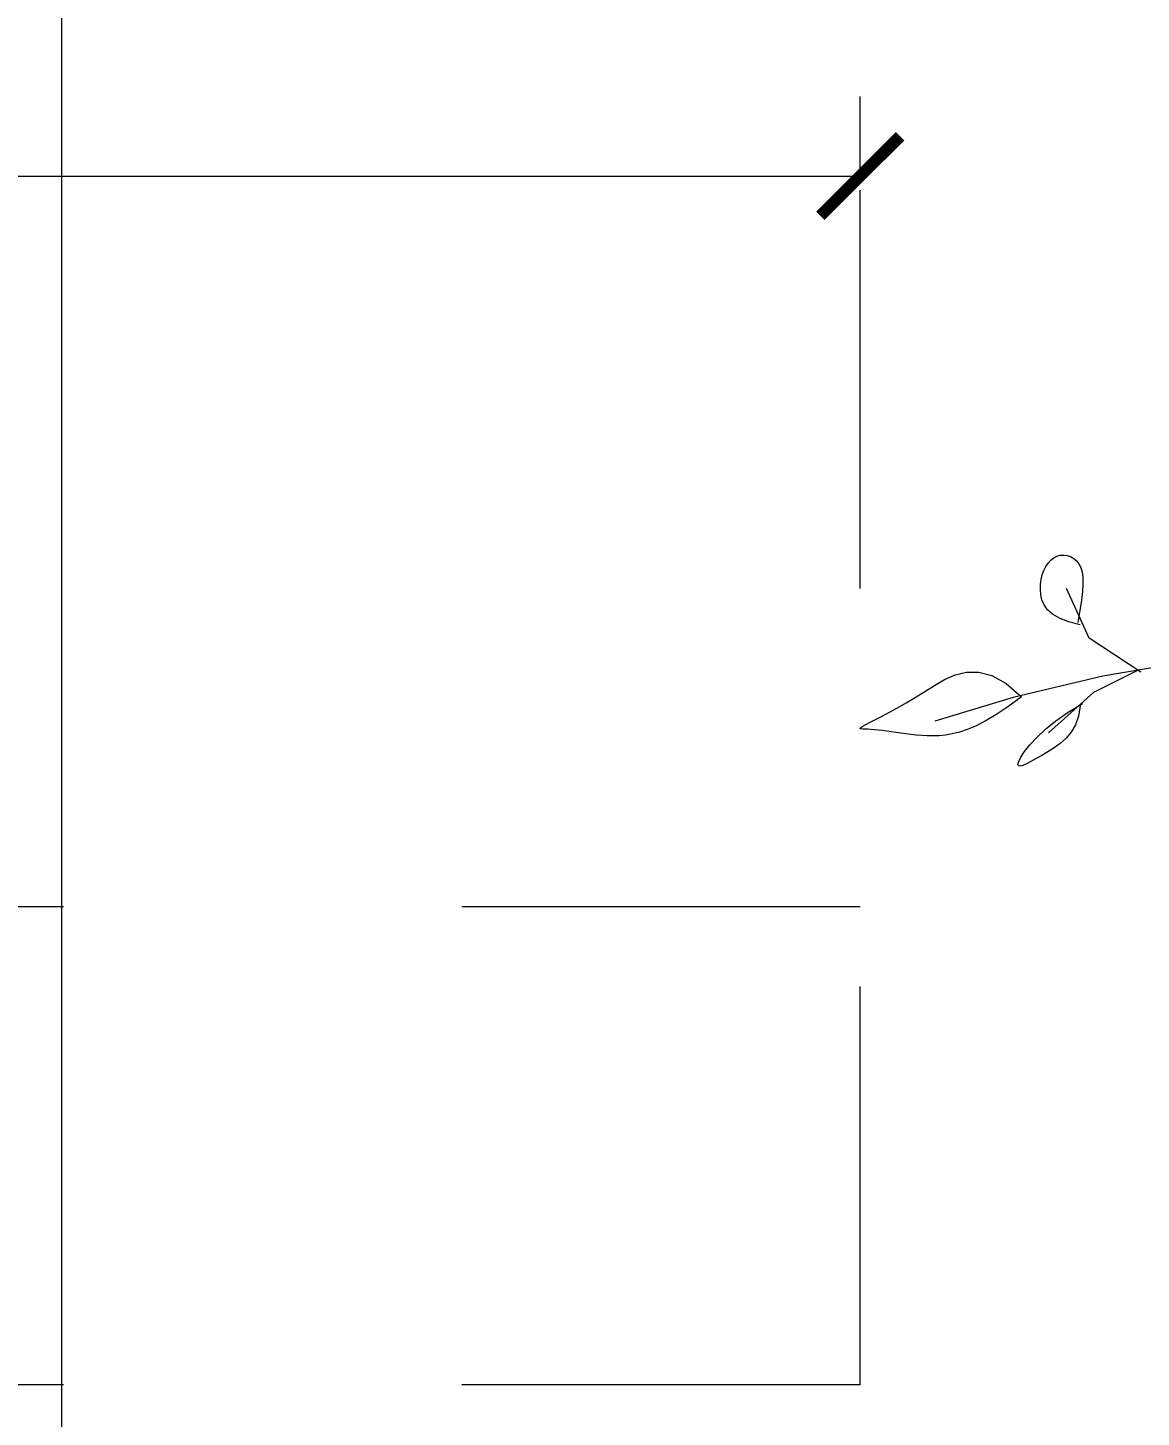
# Model space of a CAD drawing. Header units: centimetres. Extents: x -26724 to 60145, y -23645 to 6771.
# Drawn here: x -10898 to -10828.1, y 998.9 to 1086.1 of the extents above; entities that cross this region are included whole.
import ezdxf

# ---------------------------------------------------------------- set-up
doc = ezdxf.new("R2010")
doc.units = ezdxf.units.CM
for name, pattern in [('AUSGEZOGEN', [0]), ('DALEKOVOD_VN', [5, 2.5, -2.5]), ('PUNKT2_S9', [0.35, 0.15, -0.1, 0, -0.1])]:
    doc.linetypes.add(name, pattern=pattern)
doc.layers.add('3.IZGLED 2', color=7, linetype='Continuous', lineweight=9, true_color=0x4a4a4a)
doc.layers.add('4.KOTE', color=88, linetype='Continuous', lineweight=15)
doc.layers.add('Moebel', color=252, linetype='PUNKT2_S9', lineweight=13)
doc.styles.get("Standard").update_dxf_attribs({"font": 'calibri.ttf'})
doc.dimstyles.new('ja 1 50', dxfattribs={"dimtxt": 10, "dimasz": 5, "dimexe": 5, "dimexo": 5, "dimgap": 1, "dimtad": 1, "dimdec": 0, "dimtxsty": 'Standard', "dimblk": 'ARCHTICK', "dimcen": 2.5, "dimclrd": 256, "dimclrt": 7, "dimadec": 0, "dimazin": 0, "dimtfac": 1, "dimtdec": 0, "dimtix": 1, "dimtmove": 1, "dimatfit": 3, "dimldrblk": 'ARCHTICK', "dimfxl": 10, "dimfxlon": 1, "dimlwd": 0, "dimlwe": 9, "dimarcsym": 0})

# ---------------------------------------------------------------- blocks, each defined once
blk = doc.blocks.new('ggggt')
at = {"layer": 'Moebel', "color": 91, "linetype": 'AUSGEZOGEN', "lineweight": 18, "transparency": 33554687}
for p, q in [((1517.256, 2002.085, 13.5), (1517.377, 2002.334, 13.5)), ((1517.377, 2002.334, 13.5), (1517.522, 2002.553, 13.5)), ((1517.522, 2002.553, 13.5), (1517.687, 2002.737, 13.5)), ((1517.687, 2002.737, 13.5), (1517.873, 2002.882, 13.5)), ((1517.873, 2002.882, 13.5), (1518.075, 2002.984, 13.5)), ((1518.075, 2002.984, 13.5), (1518.289, 2003.041, 13.5)), ((1518.289, 2003.041, 13.5), (1518.507, 2003.056, 13.5)), ((1518.507, 2003.056, 13.5), (1518.724, 2003.029, 13.5)), ((1518.724, 2003.029, 13.5), (1518.934, 2002.959, 13.5)), ((1518.934, 2002.959, 13.5), (1519.129, 2002.848, 13.5)), ((1519.129, 2002.848, 13.5), (1519.305, 2002.696, 13.5)), ((1519.305, 2002.696, 13.5), (1519.453, 2002.503, 13.5)), ((1519.453, 2002.503, 13.5), (1519.569, 2002.27, 13.5)), ((1517.048, 2001.209, 13.5), (1517.09, 2001.518, 13.5)), ((1517.09, 2001.518, 13.5), (1517.159, 2001.812, 13.5)), ((1517.159, 2001.812, 13.5), (1517.256, 2002.085, 13.5)), ((1519.569, 2002.27, 13.5), (1519.651, 2001.988, 13.5)), ((1519.651, 2001.988, 13.5), (1519.699, 2001.65, 13.5)), ((1519.699, 2001.65, 13.5), (1519.71, 2001.247, 13.5)), ((1517.037, 2000.89, 13.5), (1517.048, 2001.209, 13.5)), ((1517.061, 2000.566, 13.5), (1517.037, 2000.89, 13.5)), ((1520.094, 1997.834, 13.5), (1518.676, 2000.948, 13.5)), ((1519.686, 2000.772, 13.5), (1519.624, 2000.215, 13.5)), ((1519.71, 2001.247, 13.5), (1519.686, 2000.772, 13.5)), ((1517.133, 2000.242, 13.5), (1517.061, 2000.566, 13.5)), ((1517.271, 1999.926, 13.5), (1517.133, 2000.242, 13.5)), ((1517.491, 1999.624, 13.5), (1517.271, 1999.926, 13.5)), ((1519.624, 2000.215, 13.5), (1519.524, 1999.569, 13.5)), ((1517.81, 1999.342, 13.5), (1517.491, 1999.624, 13.5)), ((1518.244, 1999.087, 13.5), (1517.81, 1999.342, 13.5)), ((1518.811, 1998.865, 13.5), (1518.244, 1999.087, 13.5)), ((1519.527, 1998.683, 13.5), (1518.811, 1998.865, 13.5)), ((1519.524, 1999.569, 13.5), (1519.385, 1998.825, 13.5)), ((1523.349, 1995.709, 13.5), (1520.094, 1997.834, 13.5)), ((1527.256, 1996.516, 13.5), (1520.966, 1995.456, 13.5)), ((1511.032, 1995.243, 13.5), (1511.702, 1995.54, 13.5)), ((1511.702, 1995.54, 13.5), (1512.413, 1995.714, 13.5)), ((1512.413, 1995.714, 13.5), (1513.175, 1995.714, 13.5)), ((1513.175, 1995.714, 13.5), (1513.996, 1995.489, 13.5)), ((1513.996, 1995.489, 13.5), (1514.885, 1994.988, 13.5)), ((1520.966, 1995.456, 13.5), (1515.34, 1994.111, 13.5)), ((1523.208, 1995.851, 13.5), (1520.379, 1994.438, 13.5)), ((1509.184, 1994.114, 13.5), (1509.78, 1994.483, 13.5)), ((1509.78, 1994.483, 13.5), (1510.395, 1994.873, 13.5)), ((1510.395, 1994.873, 13.5), (1511.032, 1995.243, 13.5)), ((1514.885, 1994.988, 13.5), (1515.852, 1994.159, 13.5)), ((1508.066, 1993.468, 13.5), (1508.609, 1993.775, 13.5)), ((1508.609, 1993.775, 13.5), (1509.184, 1994.114, 13.5)), ((1515.34, 1994.111, 13.5), (1510.424, 1992.623, 13.5)), ((1515.852, 1994.159, 13.5), (1515.002, 1993.534, 13.5)), ((1515.852, 1994.159, 13.5), (1515.852, 1994.159, 13.5)), ((1520.379, 1994.438, 13.5), (1517.552, 1991.894, 13.5)), ((1518.78, 1993.194, 13.5), (1519.673, 1993.732, 13.5)), ((1506.36, 1992.564, 13.5), (1506.7, 1992.74, 13.5)), ((1506.7, 1992.74, 13.5), (1507.103, 1992.949, 13.5)), ((1507.103, 1992.949, 13.5), (1507.561, 1993.192, 13.5)), ((1507.561, 1993.192, 13.5), (1508.066, 1993.468, 13.5)), ((1514.247, 1993.029, 13.5), (1513.576, 1992.629, 13.5)), ((1515.002, 1993.534, 13.5), (1514.247, 1993.029, 13.5)), ((1518.01, 1992.652, 13.5), (1518.78, 1993.194, 13.5)), ((1519.428, 1992.952, 13.5), (1519.236, 1992.408, 13.5)), ((1519.531, 1993.59, 13.5), (1519.428, 1992.952, 13.5)), ((1505.73, 1992.187, 13.5), (1505.782, 1992.239, 13.5)), ((1505.736, 1992.155, 13.5), (1505.73, 1992.187, 13.5)), ((1505.794, 1992.137, 13.5), (1505.736, 1992.155, 13.5)), ((1505.782, 1992.239, 13.5), (1505.901, 1992.316, 13.5)), ((1505.897, 1992.128, 13.5), (1505.794, 1992.137, 13.5)), ((1506.038, 1992.123, 13.5), (1505.897, 1992.128, 13.5)), ((1505.901, 1992.316, 13.5), (1506.092, 1992.423, 13.5)), ((1506.21, 1992.116, 13.5), (1506.038, 1992.123, 13.5)), ((1506.092, 1992.423, 13.5), (1506.36, 1992.564, 13.5)), ((1506.408, 1992.104, 13.5), (1506.21, 1992.116, 13.5)), ((1506.627, 1992.086, 13.5), (1506.408, 1992.104, 13.5)), ((1506.867, 1992.062, 13.5), (1506.627, 1992.086, 13.5)), ((1507.124, 1992.033, 13.5), (1506.867, 1992.062, 13.5)), ((1507.397, 1992, 13.5), (1507.124, 1992.033, 13.5)), ((1507.683, 1991.962, 13.5), (1507.397, 1992, 13.5)), ((1507.98, 1991.922, 13.5), (1507.683, 1991.962, 13.5)), ((1508.285, 1991.879, 13.5), (1507.98, 1991.922, 13.5)), ((1508.599, 1991.834, 13.5), (1508.285, 1991.879, 13.5)), ((1511.955, 1991.934, 13.5), (1511.509, 1991.827, 13.5)), ((1512.441, 1992.095, 13.5), (1511.955, 1991.934, 13.5)), ((1512.977, 1992.323, 13.5), (1512.441, 1992.095, 13.5)), ((1513.576, 1992.629, 13.5), (1512.977, 1992.323, 13.5)), ((1516.814, 1991.608, 13.5), (1517.356, 1992.118, 13.5)), ((1517.356, 1992.118, 13.5), (1518.01, 1992.652, 13.5)), ((1518.971, 1991.947, 13.5), (1518.649, 1991.557, 13.5)), ((1519.236, 1992.408, 13.5), (1518.971, 1991.947, 13.5)), ((1508.92, 1991.79, 13.5), (1508.599, 1991.834, 13.5)), ((1509.25, 1991.751, 13.5), (1508.92, 1991.79, 13.5)), ((1509.591, 1991.721, 13.5), (1509.25, 1991.751, 13.5)), ((1509.945, 1991.703, 13.5), (1509.591, 1991.721, 13.5)), ((1510.312, 1991.701, 13.5), (1509.945, 1991.703, 13.5)), ((1510.693, 1991.718, 13.5), (1510.312, 1991.701, 13.5)), ((1511.091, 1991.758, 13.5), (1510.693, 1991.718, 13.5)), ((1511.509, 1991.827, 13.5), (1511.091, 1991.758, 13.5)), ((1516.049, 1990.716, 13.5), (1516.38, 1991.135, 13.5)), ((1516.38, 1991.135, 13.5), (1516.814, 1991.608, 13.5)), ((1518.287, 1991.227, 13.5), (1517.902, 1990.946, 13.5)), ((1518.649, 1991.557, 13.5), (1518.287, 1991.227, 13.5)), ((1515.679, 1990.092, 13.5), (1515.817, 1990.363, 13.5)), ((1515.817, 1990.363, 13.5), (1516.049, 1990.716, 13.5)), ((1516.772, 1990.276, 13.5), (1516.45, 1990.096, 13.5)), ((1517.129, 1990.48, 13.5), (1516.772, 1990.276, 13.5)), ((1517.511, 1990.7, 13.5), (1517.129, 1990.48, 13.5)), ((1517.902, 1990.946, 13.5), (1517.511, 1990.7, 13.5)), ((1515.63, 1989.913, 13.5), (1515.679, 1990.092, 13.5)), ((1515.662, 1989.82, 13.5), (1515.63, 1989.913, 13.5)), ((1515.768, 1989.802, 13.5), (1515.662, 1989.82, 13.5)), ((1515.94, 1989.849, 13.5), (1515.768, 1989.802, 13.5)), ((1516.17, 1989.95, 13.5), (1515.94, 1989.849, 13.5)), ((1516.45, 1990.096, 13.5), (1516.17, 1989.95, 13.5))]:
    blk.add_line(p, q, dxfattribs=at)
blk = doc.blocks.new('_ArchTick')
at = {"color": 0, "linetype": 'ByBlock', "const_width": 0.15}
blk.add_lwpolyline([(-0.5, -0.5), (0.5, 0.5)], dxfattribs=at)
blk = doc.blocks.new('*D1843')
at = {"layer": '4.KOTE', "color": 0, "lineweight": 9, "transparency": 16777216}
for p, q in [((-10926.134, 2333.962), (-10926.134, 2348.962)), ((-10816.134, 2334.48), (-10816.134, 2348.962))]:
    blk.add_line(p, q, dxfattribs=at)
at = {"layer": '4.KOTE', "lineweight": 0, "transparency": 16777216}
blk.add_line((-10926.134, 2343.962), (-10816.134, 2343.962), dxfattribs=at)
at = {"layer": 'Defpoints', "color": 0, "transparency": 16777216}
for p in [(-10816.134, 2343.962), (-10816.134, 2298.939, 13.5), (-10926.134, 0, 13.5)]:
    blk.add_point(p, dxfattribs=at)
at = {"layer": '4.KOTE', "lineweight": 0, "transparency": 16777216, "xscale": 5, "yscale": 5, "zscale": 5, "rotation": 180}
blk.add_blockref('_ArchTick', (-10926.134, 2343.962), dxfattribs=at)
at = {"layer": '4.KOTE', "lineweight": 0, "transparency": 16777216, "xscale": 5, "yscale": 5, "zscale": 5}
blk.add_blockref('_ArchTick', (-10816.134, 2343.962), dxfattribs=at)
at = {"layer": '4.KOTE', "color": 7, "transparency": 16777216, "insert": (-10871.134, 2350.085), "char_height": 10, "attachment_point": 5}
blk.add_mtext('110', dxfattribs=at)
blk = doc.blocks.new('*D1934')
at = {"layer": '4.KOTE', "color": 0, "lineweight": 9, "transparency": 16777216}
for p, q in [((-10995.722, 1754.668), (-10995.722, 1769.668)), ((-10845.731, 1754.759), (-10845.731, 1769.668))]:
    blk.add_line(p, q, dxfattribs=at)
at = {"layer": '4.KOTE', "lineweight": 0, "transparency": 16777216}
blk.add_line((-10995.722, 1764.668), (-10845.731, 1764.668), dxfattribs=at)
at = {"layer": 'Defpoints', "color": 0, "transparency": 16777216}
for p in [(-10845.731, 1764.668), (-10845.731, 1647.791, 13.5), (-10995.722, 0, 13.5)]:
    blk.add_point(p, dxfattribs=at)
at = {"layer": '4.KOTE', "lineweight": 0, "transparency": 16777216, "xscale": 5, "yscale": 5, "zscale": 5, "rotation": 180}
blk.add_blockref('_ArchTick', (-10995.722, 1764.668), dxfattribs=at)
at = {"layer": '4.KOTE', "lineweight": 0, "transparency": 16777216, "xscale": 5, "yscale": 5, "zscale": 5}
blk.add_blockref('_ArchTick', (-10845.731, 1764.668), dxfattribs=at)
at = {"layer": '4.KOTE', "color": 7, "transparency": 16777216, "insert": (-10920.727, 1770.791), "char_height": 10, "attachment_point": 5}
blk.add_mtext('150', dxfattribs=at)
blk = doc.blocks.new('*D1939')
at = {"layer": '4.KOTE', "color": 0, "lineweight": 9, "transparency": 16777216}
for p, q in [((-10995.722, 1085.171), (-10995.722, 1071.767)), ((-10845.731, 1076.767), (-10845.731, 1081.767))]:
    blk.add_line(p, q, dxfattribs=at)
at = {"layer": '4.KOTE', "lineweight": 0, "transparency": 16777216}
blk.add_line((-10995.722, 1076.767), (-10845.731, 1076.767), dxfattribs=at)
at = {"layer": 'Defpoints', "color": 0, "transparency": 16777216}
for p in [(-10995.722, 1098.639, 13.5), (-10845.731, 1076.767), (-10845.731, 1076.767)]:
    blk.add_point(p, dxfattribs=at)
at = {"layer": '4.KOTE', "lineweight": 0, "transparency": 16777216, "xscale": 5, "yscale": 5, "zscale": 5, "rotation": 180}
blk.add_blockref('_ArchTick', (-10995.722, 1076.767), dxfattribs=at)
at = {"layer": '4.KOTE', "lineweight": 0, "transparency": 16777216, "xscale": 5, "yscale": 5, "zscale": 5}
blk.add_blockref('_ArchTick', (-10845.731, 1076.767), dxfattribs=at)
at = {"layer": '4.KOTE', "color": 7, "transparency": 16777216, "insert": (-10920.727, 1082.89), "char_height": 10, "attachment_point": 5}
blk.add_mtext('150', dxfattribs=at)

msp = doc.modelspace()

# ---------------------------------------------------------------- linework, layer by layer
at = {"layer": '3.IZGLED 2', "color": 4, "linetype": 'DALEKOVOD_VN', "ltscale": 10}
for p, q in [((-10845.731, 1000.889, 13.5), (-10845.731, 2213.889, 13.5)), ((-10845.731, 1030.889, 13.5), (-11525.663, 1030.889, 13.5)), ((-10845.731, 1000.889, 13.5), (-11525.662, 1000.889, 13.5))]:
    msp.add_line(p, q, dxfattribs=at)
at = {"layer": '3.IZGLED 2', "color": 4, "linetype": 'DALEKOVOD_VN', "ltscale": 20}
msp.add_line((-10750.731, 1000.889, 13.5), (-10845.731, 1000.889, 13.5), dxfattribs=at)
at = {"layer": '3.IZGLED 2', "ltscale": 12, "elevation": 13.5}
msp.add_lwpolyline([(-10345.835, 858.889), (-10490.835, 858.889), (-10490.835, 713.889), (-10570.835, 713.889), (-10570.835, 573.889), (-10755.835, 573.889), (-10755.835, 713.889), (-10770.835, 713.889), (-10770.835, 606.486), (-10895.835, 606.479), (-10895.835, 1818.889), (-10345.835, 1818.889), (-10345.835, 858.889)], dxfattribs=at)

# ---------------------------------------------------------------- block references
at = {"layer": '3.IZGLED 2'}
msp.add_blockref('ggggt', (-12351.461, -950.076, 13.5), dxfattribs=at)

# ---------------------------------------------------------------- dimensions: what is measured, and where the dimension line sits
at = {"layer": '4.KOTE'}
for base, p1, p2, picture, middle in [((-10816.134, 2343.962), (-10926.134, 0, 13.5), (-10816.134, 2298.939, 13.5), '*D1843', (-10871.134, 2350.085)), ((-10845.731, 1764.668), (-10995.722, 0, 13.5), (-10845.731, 1647.791, 13.5), '*D1934', (-10920.727, 1770.791)), ((-10845.731, 1076.767), (-10995.722, 1098.639, 13.5), (-10845.731, 1076.767), '*D1939', (-10920.727, 1082.89))]:
    dim = msp.add_linear_dim(base=base, p1=p1, p2=p2, dimstyle='ja 1 50', dxfattribs=at)
    dim.commit()
    dim.dimension.update_dxf_attribs({"geometry": picture, "text_midpoint": middle})

doc.saveas('drawing.dxf')
